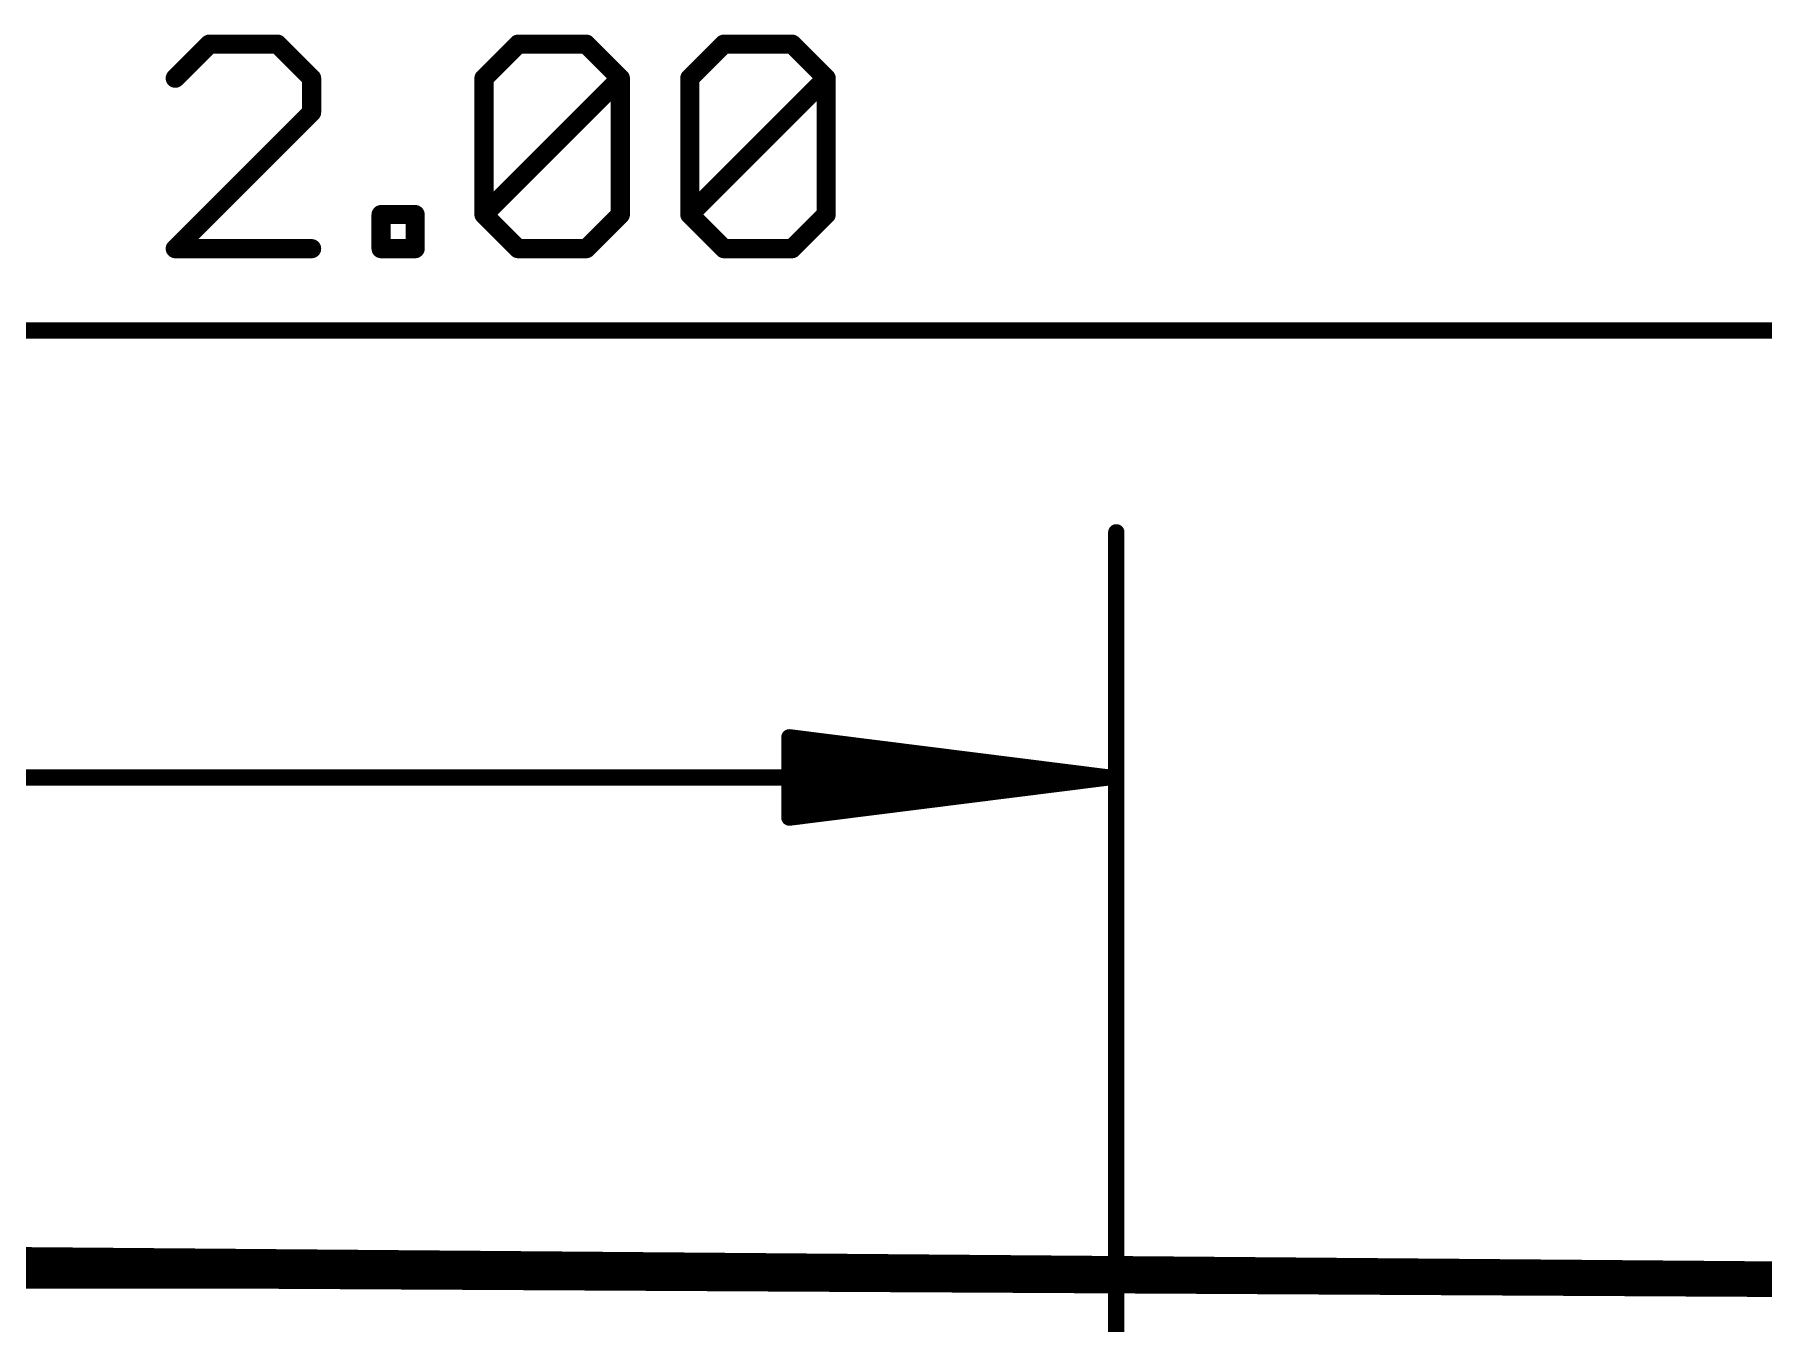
# Model space of a CAD drawing. Extents: x -8.4 to 62, y -6.5 to 32.8.
# Drawn here: x 21.88 to 35.63, y 22.58 to 32.83 of the extents above; entities that cross this region are included whole.
import ezdxf

# ---------------------------------------------------------------- set-up
doc = ezdxf.new("R2010")
doc.units = 0
for name, color, linetype in [('1', 12, 'CONTINUOUS'), ('16', 132, 'CONTINUOUS'), ('20', 53, 'CONTINUOUS'), ('47', 253, 'CONTINUOUS')]:
    doc.layers.add(name, color=color, linetype=linetype)

msp = doc.modelspace()

# ---------------------------------------------------------------- linework, layer by layer
at = {"layer": '1', "const_width": 0.254}
msp.add_lwpolyline([(46.355, 22.86), (-0.254, 23.241)], dxfattribs=at)
at = {"layer": '16', "const_width": 0.254}
msp.add_lwpolyline([(46.355, 22.86), (-0.254, 23.114)], dxfattribs=at)
at = {"layer": '20'}
msp.add_line((48.26, 22.86), (2.54, 22.86), dxfattribs=at)
at = {"layer": '47'}
for points, const_width in [([(23.266, 32.7577), (22.9948, 32.4865)], 0.1524), ([(23.8083, 32.7577), (23.266, 32.7577)], 0.1524), ([(24.0795, 32.4865), (23.8083, 32.7577)], 0.1524), ([(25.4505, 32.4865), (25.7217, 32.7577)], 0.1524), ([(25.7217, 32.7577), (26.264, 32.7577)], 0.1524), ([(26.264, 32.7577), (26.5352, 32.4865)], 0.1524), ([(27.0877, 32.4865), (27.3589, 32.7577)], 0.1524), ([(27.3589, 32.7577), (27.9012, 32.7577)], 0.1524), ([(27.9012, 32.7577), (28.1724, 32.4865)], 0.1524), ([(24.0795, 32.2154), (24.0795, 32.4865)], 0.1524), ([(25.4505, 31.4019), (25.4505, 32.4865)], 0.1524), ([(25.4505, 31.4019), (26.5352, 32.4865)], 0.1524), ([(26.5352, 32.4865), (26.5352, 31.4019)], 0.1524), ([(27.0877, 31.4019), (27.0877, 32.4865)], 0.1524), ([(27.0877, 31.4019), (28.1724, 32.4865)], 0.1524), ([(28.1724, 32.4865), (28.1724, 31.4019)], 0.1524), ([(22.9948, 31.1307), (24.0795, 32.2154)], 0.1524), ([(24.632, 31.1307), (24.632, 31.4019)], 0.1524), ([(24.632, 31.4019), (24.9031, 31.4019)], 0.1524), ([(24.9031, 31.4019), (24.9031, 31.1307)], 0.1524), ([(25.7217, 31.1307), (25.4505, 31.4019)], 0.1524), ([(26.5352, 31.4019), (26.264, 31.1307)], 0.1524), ([(27.3589, 31.1307), (27.0877, 31.4019)], 0.1524), ([(28.1724, 31.4019), (27.9012, 31.1307)], 0.1524), ([(24.0795, 31.1307), (22.9948, 31.1307)], 0.1524), ([(24.9031, 31.1307), (24.632, 31.1307)], 0.1524), ([(26.264, 31.1307), (25.7217, 31.1307)], 0.1524), ([(27.9012, 31.1307), (27.3589, 31.1307)], 0.1524), ([(0.065, 30.48), (50.735, 30.48)], 0.13), ([(30.48, 21.59), (30.48, 28.874)], 0.13), ([(30.415, 26.924), (27.88, 27.2432)], 0.13), ([(27.88, 27.2432), (27.88, 26.6048)], 0.13), ([(30.415, 26.924), (27.88, 27.184)], 0.13), ([(30.415, 26.924), (27.88, 27.054)], 0.13), ([(0.065, 26.924), (30.415, 26.924)], 0.13), ([(27.88, 26.6048), (30.415, 26.924)], 0.13), ([(27.88, 26.794), (30.415, 26.924)], 0.13), ([(27.88, 26.664), (30.415, 26.924)], 0.13)]:
    msp.add_lwpolyline(points, dxfattribs=dict(at, const_width=const_width))
for points, const_width in [([(23.266, 32.7958, 1), (23.266, 32.7196)], 0.0762), ([(23.2929, 32.7307, 1), (23.239, 32.7846)], 0.0762), ([(23.8352, 32.7846, 1), (23.7814, 32.7307)], 0.0762), ([(23.8083, 32.7196, 1), (23.8083, 32.7958)], 0.0762), ([(25.7217, 32.7958, 1), (25.7217, 32.7196)], 0.0762), ([(25.7486, 32.7307, 1), (25.6948, 32.7846)], 0.0762), ([(26.291, 32.7846, 1), (26.2371, 32.7307)], 0.0762), ([(26.264, 32.7196, 1), (26.264, 32.7958)], 0.0762), ([(27.3589, 32.7958, 1), (27.3589, 32.7196)], 0.0762), ([(27.3858, 32.7307, 1), (27.3319, 32.7846)], 0.0762), ([(27.9281, 32.7846, 1), (27.8743, 32.7307)], 0.0762), ([(27.9012, 32.7196, 1), (27.9012, 32.7958)], 0.0762), ([(22.9679, 32.5135, 1), (23.0218, 32.4596)], 0.0762), ([(24.1176, 32.4865, 1), (24.0414, 32.4865)], 0.0762), ([(24.0525, 32.4596, 1), (24.1064, 32.5135)], 0.0762), ([(25.4886, 32.4865, 1), (25.4124, 32.4865)], 0.0762), ([(25.4236, 32.5135, 1), (25.4775, 32.4596)], 0.0762), ([(26.5733, 32.4865, 1), (26.4971, 32.4865)], 0.0762), ([(26.5621, 32.4596, 1), (26.5083, 32.5135)], 0.0762), ([(26.5083, 32.4596, 1), (26.5621, 32.5135)], 0.0762), ([(27.1258, 32.4865, 1), (27.0496, 32.4865)], 0.0762), ([(27.0608, 32.5135, 1), (27.1146, 32.4596)], 0.0762), ([(28.2105, 32.4865, 1), (28.1343, 32.4865)], 0.0762), ([(28.1993, 32.4596, 1), (28.1454, 32.5135)], 0.0762), ([(28.1454, 32.4596, 1), (28.1993, 32.5135)], 0.0762), ([(24.0414, 32.2154, 1), (24.1176, 32.2154)], 0.0762), ([(24.1064, 32.1884, 1), (24.0525, 32.2423)], 0.0762), ([(24.6701, 31.4019, 1), (24.5939, 31.4019)], 0.0762), ([(24.632, 31.44, 1), (24.632, 31.3638)], 0.0762), ([(24.9412, 31.4019, 1), (24.865, 31.4019)], 0.0762), ([(24.9031, 31.3638, 1), (24.9031, 31.44)], 0.0762), ([(25.4775, 31.4288, 1), (25.4236, 31.3749)], 0.0762), ([(25.4236, 31.4288, 1), (25.4775, 31.3749)], 0.0762), ([(25.4124, 31.4019, 1), (25.4886, 31.4019)], 0.0762), ([(26.4971, 31.4019, 1), (26.5733, 31.4019)], 0.0762), ([(26.5621, 31.3749, 1), (26.5083, 31.4288)], 0.0762), ([(27.1146, 31.4288, 1), (27.0608, 31.3749)], 0.0762), ([(27.0608, 31.4288, 1), (27.1146, 31.3749)], 0.0762), ([(27.0496, 31.4019, 1), (27.1258, 31.4019)], 0.0762), ([(28.1343, 31.4019, 1), (28.2105, 31.4019)], 0.0762), ([(28.1993, 31.3749, 1), (28.1454, 31.4288)], 0.0762), ([(22.9948, 31.1688, 1), (22.9948, 31.0926)], 0.0762), ([(22.9679, 31.1576, 1), (23.0218, 31.1038)], 0.0762), ([(24.0795, 31.0926, 1), (24.0795, 31.1688)], 0.0762), ([(24.632, 31.1688, 1), (24.632, 31.0926)], 0.0762), ([(24.5939, 31.1307, 1), (24.6701, 31.1307)], 0.0762), ([(24.865, 31.1307, 1), (24.9412, 31.1307)], 0.0762), ([(24.9031, 31.0926, 1), (24.9031, 31.1688)], 0.0762), ([(25.7217, 31.1688, 1), (25.7217, 31.0926)], 0.0762), ([(25.6948, 31.1038, 1), (25.7486, 31.1576)], 0.0762), ([(26.2371, 31.1576, 1), (26.291, 31.1038)], 0.0762), ([(26.264, 31.0926, 1), (26.264, 31.1688)], 0.0762), ([(27.3589, 31.1688, 1), (27.3589, 31.0926)], 0.0762), ([(27.3319, 31.1038, 1), (27.3858, 31.1576)], 0.0762), ([(27.8743, 31.1576, 1), (27.9281, 31.1038)], 0.0762), ([(27.9012, 31.0926, 1), (27.9012, 31.1688)], 0.0762), ([(30.5125, 28.874, 1), (30.4475, 28.874)], 0.065), ([(27.8841, 27.2755, 1), (27.8759, 27.211)], 0.065), ([(27.9125, 27.2432, 1), (27.8475, 27.2432)], 0.065), ([(27.8833, 27.2163, 1), (27.8767, 27.1517)], 0.065), ([(27.8817, 27.0865, 1), (27.8783, 27.0215)], 0.065), ([(30.4191, 26.8918, 1), (30.4109, 26.9562)], 0.065), ([(30.4109, 26.8918, 1), (30.4191, 26.9562)], 0.065), ([(30.4183, 26.8917, 1), (30.4117, 26.9563)], 0.065), ([(30.4117, 26.8917, 1), (30.4183, 26.9563)], 0.065), ([(30.4133, 26.8915, 1), (30.4167, 26.9565)], 0.065), ([(30.4167, 26.8915, 1), (30.4133, 26.9565)], 0.065), ([(30.415, 26.8915, 1), (30.415, 26.9565)], 0.065), ([(27.8783, 26.8265, 1), (27.8817, 26.7615)], 0.065), ([(27.8767, 26.6963, 1), (27.8833, 26.6317)], 0.065), ([(27.8759, 26.637, 1), (27.8841, 26.5725)], 0.065), ([(27.8475, 26.6048, 1), (27.9125, 26.6048)], 0.065)]:
    msp.add_lwpolyline(points, format="xyb", dxfattribs=dict(at, const_width=const_width))

doc.saveas('drawing.dxf')
